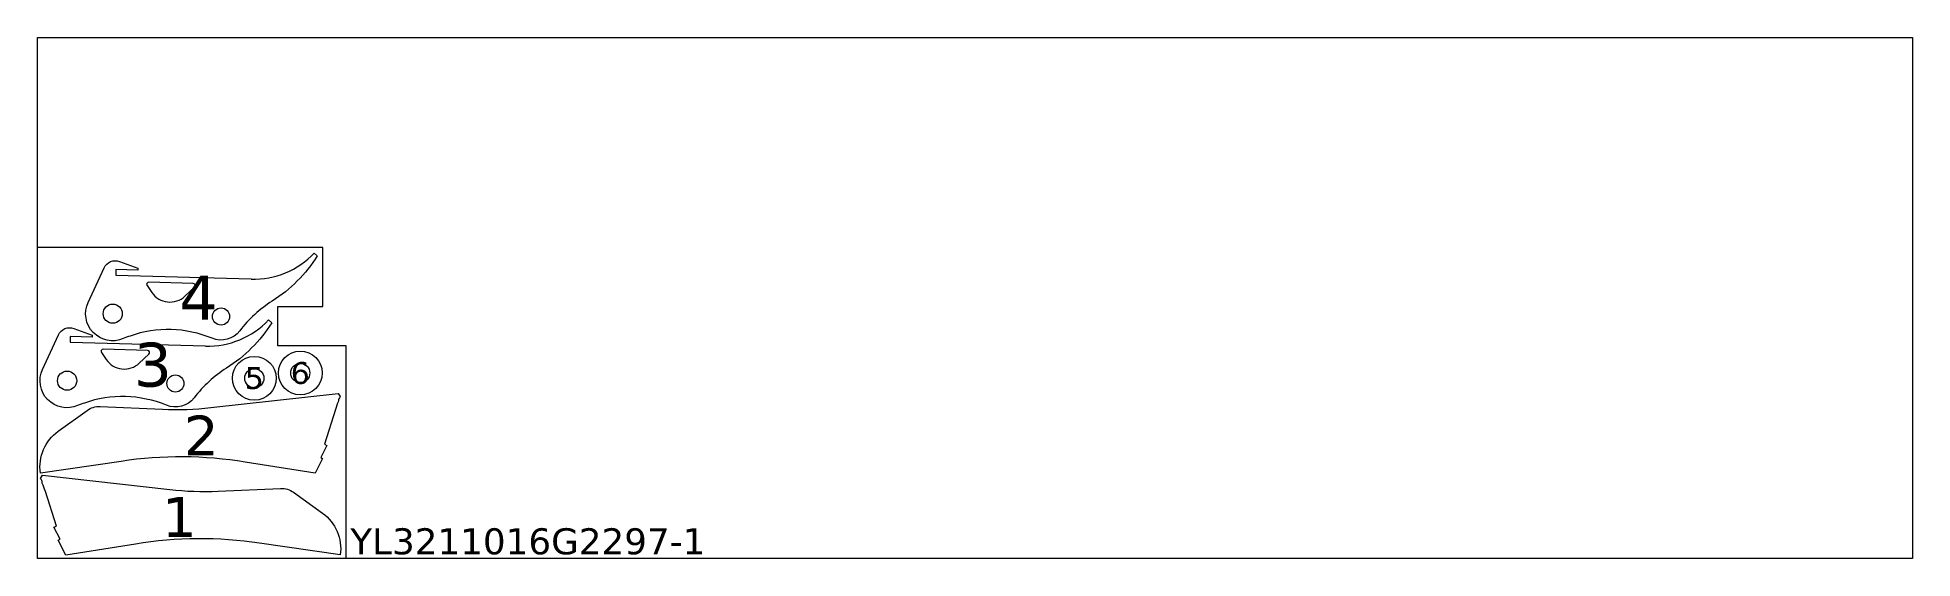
# Model space of a CAD drawing. Header units: inches. Extents: x 0 to 9000, y 0 to 2500.
import ezdxf
from ezdxf.enums import TextEntityAlignment as Align

# ---------------------------------------------------------------- set-up
doc = ezdxf.new("R2010")
doc.units = ezdxf.units.IN
doc.header["$MEASUREMENT"] = 0
doc.layers.get('0').update_dxf_attribs({"lineweight": 0})
doc.styles.get("Standard").update_dxf_attribs({"font": 'VERDANA.TTF'})

msp = doc.modelspace()

# ---------------------------------------------------------------- linework, layer by layer
at = {"color": 7, "linetype": 'Continuous', "lineweight": 0}
msp.add_lwpolyline([(0, 0), (0, 2500), (9000, 2500), (9000, 0)], close=True, dxfattribs=at)
at = {"color": 5, "linetype": 'Continuous', "lineweight": 0, "true_color": 0x0000ff}
msp.add_lwpolyline([(1481.4, 0), (1481.4, 1021.2), (1152.8, 1021.2), (1152.8, 1209.3), (1369.1, 1209.3), (1369.1, 1491.9), (0, 1491.9), (0, 2500), (9000, 2500), (9000, 0)], close=True, dxfattribs=at)
at = {"color": 6, "linetype": 'Continuous', "lineweight": 0, "true_color": 0xff00ff}
msp.add_lwpolyline([(1481.4, 0), (1481.4, 1021.2), (1152.8, 1021.2), (1152.8, 1209.3), (1369.1, 1209.3), (1369.1, 1491.9), (0, 1491.9)], dxfattribs=at)
for points in [[(1343.1, 1452.2, -0.111817), (1126.8, 1235.3, 0.088832), (970.7, 1092.6, -0.340097), (837.6, 1056.8, 0.184946), (444.4, 1067.6, 0.014617), (411.7, 1054.9, -0.685045), (243, 1229.1), (319.2, 1394.2, -0.390085), (394.2, 1425.5), (481.8, 1393.6), (481.5, 1383.6), (376.6, 1386.3), (375.9, 1359.3), (1025.7, 1342.5), (1025.6, 1340.5, 0.212308), (1328.6, 1465.9)], [(753.8, 1302.4, 0.669675), (747.2, 1319.7), (534.2, 1325.2, 0.613221), (525.7, 1309.5), (549.1, 1275.7, 0.459383), (707.5, 1258.8)], [(1124, 1130.7, -0.111817), (907.7, 913.9, 0.088832), (751.6, 771.1, -0.340097), (618.5, 735.4, 0.184946), (225.3, 746.1, 0.014617), (192.6, 733.4, -0.685045), (24, 907.6), (100.1, 1072.8, -0.390085), (175.1, 1104), (262.7, 1072.1), (262.4, 1062.1), (157.5, 1064.9), (156.8, 1037.9), (806.6, 1021.1), (806.5, 1019.1, 0.212308), (1109.5, 1144.5)], [(534.7, 981, 0.669675), (528.1, 998.3), (315.1, 1003.8, 0.613221), (306.6, 988.1), (330, 954.2, 0.459383), (488.4, 937.4)], [(1453.1, 776.9, 0.030605), (1445.4, 763.2), (1444.9, 754.9, 0.026749), (1429.7, 714.8), (1376.8, 548.8), (1388.7, 542.7), (1359.3, 485.4), (1368.6, 480.6), (1332, 409.3), (997.1, 462, 0.080067), (401.6, 465.9), (14.1, 410, -0.279039), (99.5, 610.9), (238, 710.6, -0.168596), (300.8, 729.4), (600.3, 716.2, 0.038833), (832.3, 724), (1443.6, 792.3)], [(1367.9, 217.9, -0.279039), (1453.3, 17), (1065.8, 72.9, 0.080067), (470.4, 69), (135.4, 16.2), (98.8, 87.6), (108.1, 92.4), (78.7, 149.6), (90.7, 155.8), (37.7, 321.8, 0.026749), (22.5, 361.9), (22.1, 370.2, 0.030605), (14.3, 383.9), (23.8, 399.3), (635.1, 331, 0.038833), (867.1, 323.2), (1166.6, 336.3, -0.168596), (1229.4, 317.6)]]:
    msp.add_lwpolyline(points, format="xyb", close=True)
for centre, radius in [((361.1, 1174.6), 46), ((880.9, 1161.2), 41), ((1261.2, 890.2), 105), ((1040.6, 865), 105), ((1040.6, 865), 46), ((1261.2, 890.2), 46), ((142, 853.2), 46), ((661.8, 839.7), 41)]:
    msp.add_circle(centre, radius)

# ---------------------------------------------------------------- texts
at = {"color": 3, "linetype": 'Continuous', "lineweight": 0, "true_color": 0x00ff00}
for s, height, p in [('4', 210.7, (772.6, 1251.5)), ('3', 210.7, (553.5, 930)), ('5', 105, (1040.6, 865)), ('6', 105, (1261.2, 890.2)), ('2', 191.5, (786.1, 591.7)), ('1', 191.5, (681.3, 198.7))]:
    msp.add_text(s, height=height, dxfattribs=at).set_placement(p, align=Align.MIDDLE)
at = {"color": 7, "linetype": 'Continuous', "lineweight": 0}
msp.add_text('YL3211016G2297-1', height=125, dxfattribs=at).set_placement((1501.4, 20))

doc.saveas('drawing.dxf')
